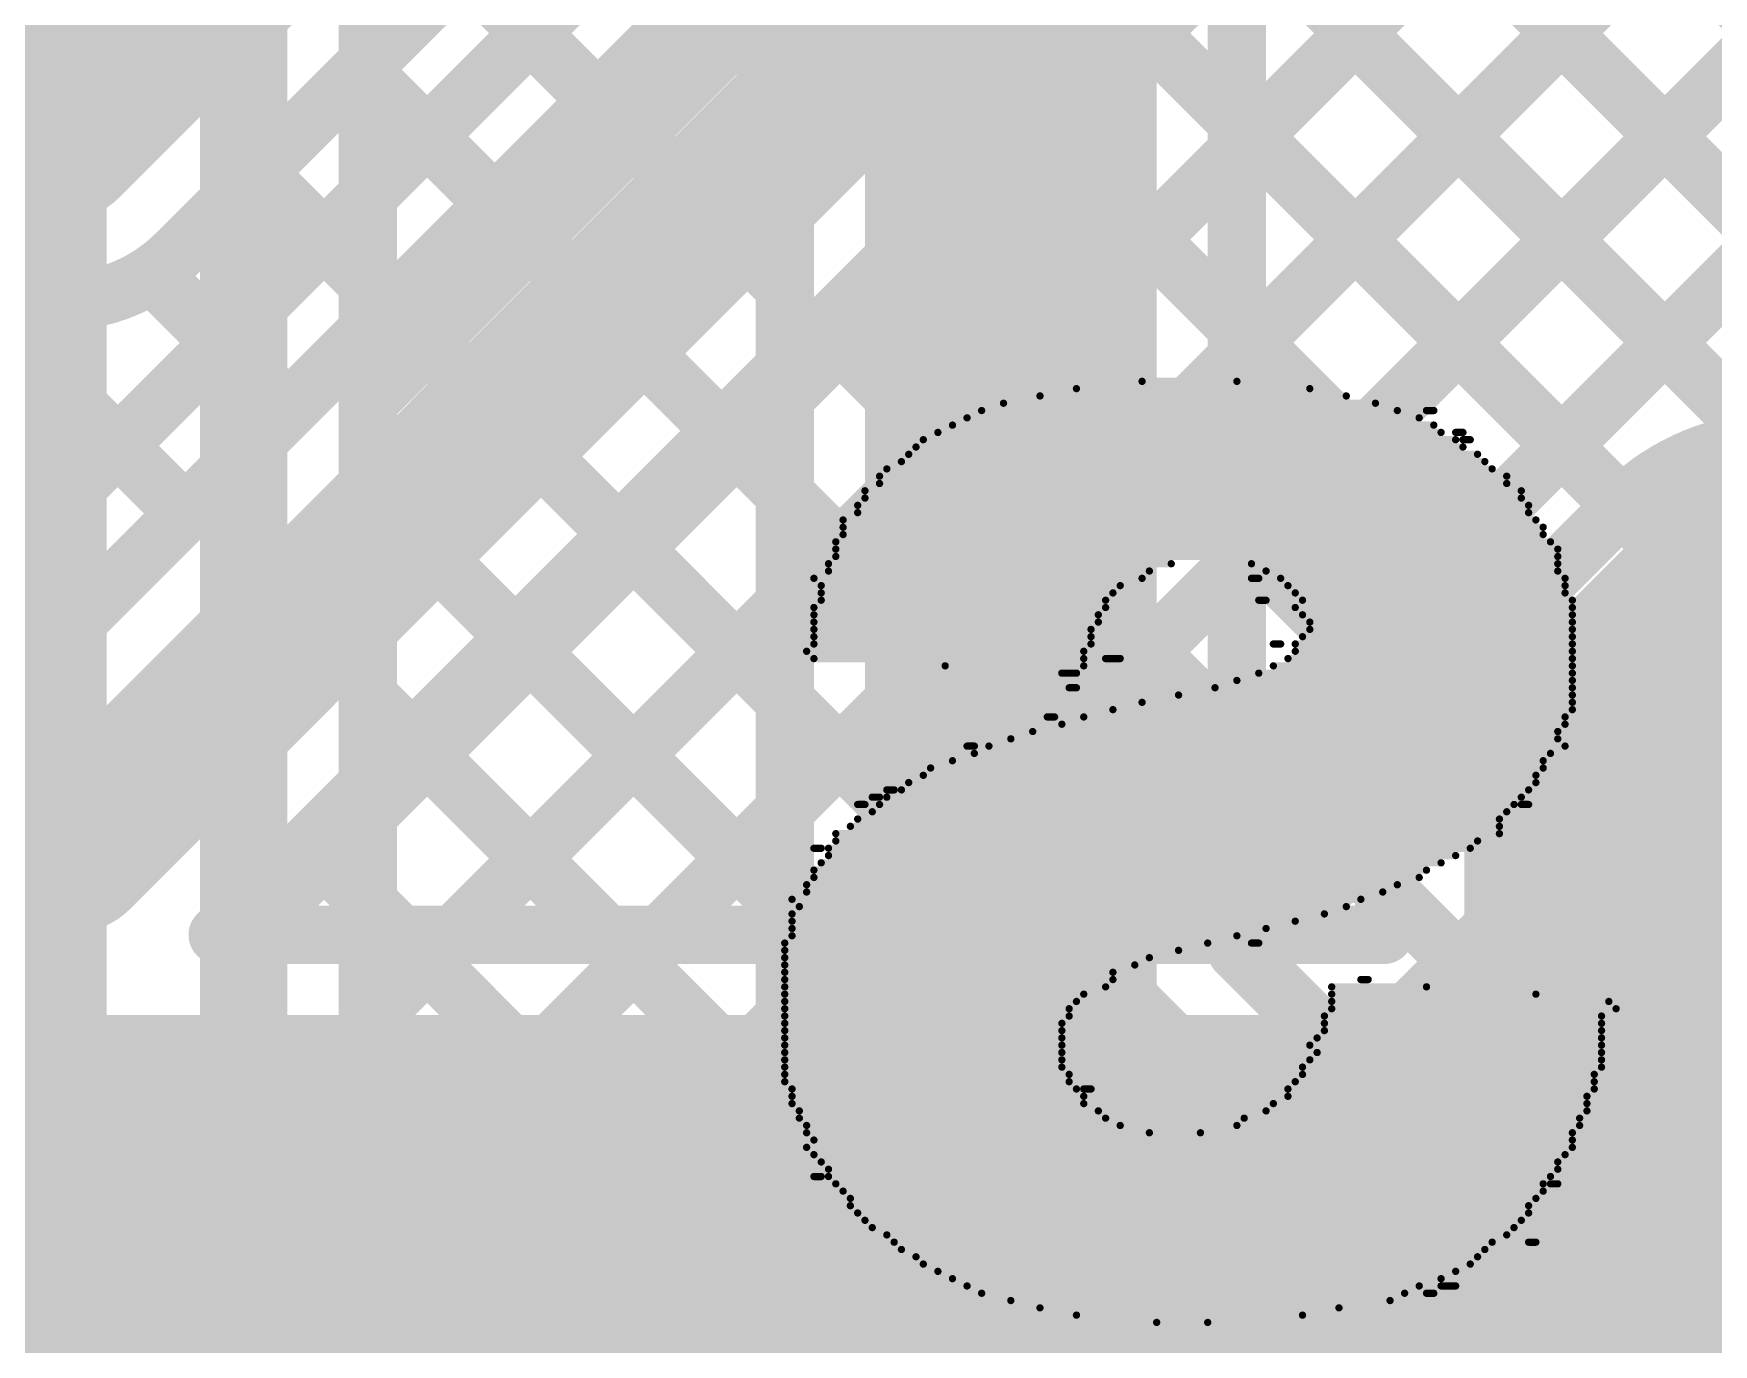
# Model space of a CAD drawing. Header units: millimetres. Extents: x 0 to 214, y 0 to 214.
# Drawn here: x 2.949 to 3.1793, y 2 to 2.1797 of the extents above; entities that cross this region are included whole.
import ezdxf

# ---------------------------------------------------------------- set-up
doc = ezdxf.new("R2010")
doc.units = ezdxf.units.MM
doc.header["$MEASUREMENT"] = 0
for name, color, linetype in [('BottomLayer', 5, 'Continuous'), ('BottomOverlay', 54, 'Continuous'), ('TopLayer', 1, 'Continuous'), ('TopOverlay', 2, 'Continuous'), ('TopPaste', 8, 'Continuous'), ('TopSolder', 216, 'Continuous')]:
    doc.layers.add(name, color=color, linetype=linetype)

# ---------------------------------------------------------------- blocks, each defined once
blk = doc.blocks.new('SOIC_8_181')
at = {"layer": 'TopLayer'}
blk.add_hatch(color=1, dxfattribs=at).paths.add_polyline_path([(0.13909, -0.0878), (0.0761, -0.0878), (0.0761, -0.0622), (0.13909, -0.0622)])
at = {"layer": 'TopPaste'}
blk.add_hatch(color=8, dxfattribs=at).paths.add_polyline_path([(0.13909, -0.0878), (0.0761, -0.0878), (0.0761, -0.0622), (0.13909, -0.0622)])
at = {"layer": 'TopSolder'}
blk.add_hatch(color=216, dxfattribs=at).paths.add_polyline_path([(0.14309, -0.0918), (0.0721, -0.0918), (0.0721, -0.0582), (0.14309, -0.0582)])
at = {"layer": 'TopOverlay', "const_width": 0.007}
blk.add_lwpolyline([(0.0785, -0.1), (-0.0785, -0.1)], dxfattribs=at)
at = {"layer": 'TopOverlay', "const_width": 0.0035}
blk.add_lwpolyline([(0.07675, -0.1, 1), (0.08025, -0.1, 1)], format="xyb", close=True, dxfattribs=at)

msp = doc.modelspace()

# ---------------------------------------------------------------- hatches: boundary and pattern name
at = {"layer": 'TopLayer'}
for points in [[(2.45389, 1.94288), (2.98272, 1.94288), (2.98272, 2.04513), (2.45389, 2.04513)], [(2.96668, 1.94288), (3.18519, 1.94288), (3.18519, 2.04513), (2.96668, 2.04513)]]:
    msp.add_hatch(color=1, dxfattribs=at).paths.add_polyline_path(points)

# ---------------------------------------------------------------- linework, layer by layer
at = {"layer": 'BottomLayer'}
for points, const_width in [([(3.114, 2.16348), (3.44958, 2.49906)], 0.008), ([(3.114, 2.07862), (3.48108, 2.4457)], 0.008), ([(2.953, 0.267), (2.953, 2.432)], 0.012), ([(3.11575, 2.05209), (3.487, 2.42334)], 0.008), ([(3.12989, 2.03795), (3.48046, 2.38851)], 0.008), ([(3.114, 2.13519), (3.36476, 2.38595)], 0.008), ([(3.14404, 2.02381), (3.49216, 2.37193)], 0.008), ([(3.114, 2.10691), (3.3774, 2.37031)], 0.008), ([(3.083, 2.041), (3.083, 2.334)], 0.04), ([(2.97781, 1.91081), (2.97781, 2.339)], 0.012), ([(3.052, 2.041), (3.052, 2.334)], 0.008), ([(2.99481, 1.92602), (2.99481, 2.32379)], 0.008), ([(3.114, 2.05384), (3.114, 2.32116)], 0.008), ([(3.15818, 2.00966), (3.44935, 2.30084)], 0.008), ([(3.17232, 1.99552), (3.45832, 2.28152)], 0.008), ([(3.114, 2.25254), (3.45854, 1.908)], 0.008), ([(2.99481, 2.23031), (3.052, 2.17312)], 0.008), ([(3.114, 2.22426), (3.43026, 1.908)], 0.008), ([(2.99481, 2.15742), (3.052, 2.21461)], 0.008), ([(2.99481, 2.20202), (3.052, 2.14484)], 0.008), ([(3.114, 2.19597), (3.40197, 1.908)], 0.008), ([(2.99481, 2.12914), (3.052, 2.18633)], 0.008), ([(2.99481, 2.17374), (3.052, 2.11655)], 0.008), ([(3.114, 2.16769), (3.37369, 1.908)], 0.008), ([(2.99481, 2.10086), (3.052, 2.15804)], 0.008), ([(2.99481, 2.14546), (3.052, 2.08827)], 0.008), ([(3.114, 2.1394), (3.3454, 1.908)], 0.008), ([(2.99481, 2.07257), (3.052, 2.12976)], 0.008), ([(2.99481, 2.11717), (3.052, 2.05998)], 0.008), ([(3.114, 2.11112), (3.31712, 1.908)], 0.008), ([(2.99481, 2.04429), (3.052, 2.10148)], 0.008), ([(2.99481, 2.08889), (3.05422, 2.02948)], 0.008), ([(3.114, 2.08284), (3.28884, 1.908)], 0.008), ([(2.99481, 2.016), (3.052, 2.07319)], 0.008), ([(2.99481, 2.0606), (3.21631, 1.8391)], 0.008), ([(3.083, 2.041), (3.247, 1.877)], 0.04), ([(3.114, 2.05455), (3.26055, 1.908)], 0.008), ([(3.114, 2.05384), (3.25984, 1.908)], 0.008), ([(2.99481, 1.98772), (3.052, 2.04491)], 0.008), ([(2.99481, 2.03232), (3.18802, 1.8391)], 0.008), ([(2.99481, 1.95943), (3.05802, 2.02264)], 0.008), ([(3.0611, 2.01906), (3.22506, 1.8551)], 0.008), ([(2.99481, 1.93115), (3.07191, 2.00825)], 0.008), ([(2.99481, 2.00403), (3.15974, 1.8391)], 0.008)]:
    msp.add_lwpolyline(points, dxfattribs=dict(at, const_width=const_width))
for points, const_width in [([(2.99281, 2.17374, 1), (2.99681, 2.17374, 1)], 0.004), ([(3.05, 2.17312, 1), (3.054, 2.17312, 1)], 0.004), ([(3.112, 2.16769, 1), (3.116, 2.16769, 1)], 0.004), ([(3.112, 2.16348, 1), (3.116, 2.16348, 1)], 0.004), ([(2.99281, 2.15742, 1), (2.99681, 2.15742, 1)], 0.004), ([(3.05, 2.15804, 1), (3.054, 2.15804, 1)], 0.004), ([(2.99281, 2.14546, 1), (2.99681, 2.14546, 1)], 0.004), ([(3.05, 2.14484, 1), (3.054, 2.14484, 1)], 0.004), ([(3.112, 2.1394, 1), (3.116, 2.1394, 1)], 0.004), ([(3.112, 2.13519, 1), (3.116, 2.13519, 1)], 0.004), ([(2.99281, 2.12914, 1), (2.99681, 2.12914, 1)], 0.004), ([(3.05, 2.12976, 1), (3.054, 2.12976, 1)], 0.004), ([(2.99281, 2.11717, 1), (2.99681, 2.11717, 1)], 0.004), ([(3.05, 2.11655, 1), (3.054, 2.11655, 1)], 0.004), ([(3.112, 2.11112, 1), (3.116, 2.11112, 1)], 0.004), ([(3.112, 2.10691, 1), (3.116, 2.10691, 1)], 0.004), ([(3.05, 2.10148, 1), (3.054, 2.10148, 1)], 0.004), ([(2.99281, 2.10086, 1), (2.99681, 2.10086, 1)], 0.004), ([(2.99281, 2.08889, 1), (2.99681, 2.08889, 1)], 0.004), ([(3.05, 2.08827, 1), (3.054, 2.08827, 1)], 0.004), ([(3.112, 2.08284, 1), (3.116, 2.08284, 1)], 0.004), ([(3.112, 2.07862, 1), (3.116, 2.07862, 1)], 0.004), ([(2.99281, 2.07257, 1), (2.99681, 2.07257, 1)], 0.004), ([(3.05, 2.07319, 1), (3.054, 2.07319, 1)], 0.004), ([(2.99281, 2.0606, 1), (2.99681, 2.0606, 1)], 0.004), ([(3.05, 2.05998, 1), (3.054, 2.05998, 1)], 0.004), ([(3.073, 2.041, 1), (3.093, 2.041, 1)], 0.02), ([(3.073, 2.041, 1), (3.093, 2.041, 1)], 0.02), ([(3.112, 2.05455, 1), (3.116, 2.05455, 1)], 0.004), ([(3.112, 2.05384, 1), (3.116, 2.05384, 1)], 0.004), ([(3.112, 2.05384, 1), (3.116, 2.05384, 1)], 0.004), ([(3.11375, 2.05209, 1), (3.11775, 2.05209, 1)], 0.004), ([(2.99281, 2.04429, 1), (2.99681, 2.04429, 1)], 0.004), ([(3.05, 2.04491, 1), (3.054, 2.04491, 1)], 0.004), ([(3.05, 2.041, 1), (3.054, 2.041, 1)], 0.004), ([(3.05, 2.041, 1), (3.054, 2.041, 1)], 0.004), ([(3.05, 2.041, 1), (3.054, 2.041, 1)], 0.004), ([(3.12789, 2.03795, 1), (3.13189, 2.03795, 1)], 0.004), ([(2.99281, 2.03232, 1), (2.99681, 2.03232, 1)], 0.004), ([(3.05222, 2.02948, 1), (3.05622, 2.02948, 1)], 0.004), ([(3.14203, 2.02381, 1), (3.14603, 2.02381, 1)], 0.004), ([(3.05602, 2.02264, 1), (3.06002, 2.02264, 1)], 0.004), ([(3.05908, 2.01908, 1), (3.06308, 2.01908, 1)], 0.004), ([(3.0591, 2.01906, 1), (3.0631, 2.01906, 1)], 0.004), ([(3.0591, 2.01906, 1), (3.0631, 2.01906, 1)], 0.004), ([(2.99281, 2.016, 1), (2.99681, 2.016, 1)], 0.004), ([(3.15618, 2.00966, 1), (3.16018, 2.00966, 1)], 0.004), ([(3.06991, 2.00825, 1), (3.07391, 2.00825, 1)], 0.004), ([(2.99281, 2.00403, 1), (2.99681, 2.00403, 1)], 0.004)]:
    msp.add_lwpolyline(points, format="xyb", close=True, dxfattribs=dict(at, const_width=const_width))
at = {"layer": 'BottomLayer', "const_width": 0.008}
for points in [[(3.06108, 2.01908, -0.198912), (3.052, 2.041)], [(3.0611, 2.01906, -0.199163), (3.052, 2.041)]]:
    msp.add_lwpolyline(points, format="xyb", dxfattribs=at)
at = {"layer": 'BottomOverlay', "const_width": 0.001}
for points in [[(3.092, 2.131), (3.124, 2.131)], [(3.101, 2.132), (3.114, 2.132)], [(3.079, 2.128), (3.136, 2.128)], [(3.082, 2.129), (3.133, 2.129)], [(3.087, 2.13), (3.129, 2.13)], [(3.14, 2.128), (3.141, 2.128)], [(3.075, 2.126), (3.141, 2.126)], [(3.077, 2.127), (3.139, 2.127)], [(3.071, 2.124), (3.144, 2.124)], [(3.073, 2.125), (3.142, 2.125)], [(3.144, 2.125), (3.145, 2.125)], [(3.145, 2.124), (3.146, 2.124)], [(3.068, 2.121), (3.148, 2.121)], [(3.069, 2.122), (3.147, 2.122)], [(3.07, 2.123), (3.145, 2.123)], [(3.065, 2.119), (3.151, 2.119)], [(3.066, 2.12), (3.149, 2.12)], [(3.063, 2.117), (3.153, 2.117)], [(3.065, 2.118), (3.151, 2.118)], [(3.062, 2.115), (3.154, 2.115)], [(3.063, 2.116), (3.153, 2.116)], [(3.06, 2.113), (3.155, 2.113)], [(3.06, 2.112), (3.156, 2.112)], [(3.062, 2.114), (3.154, 2.114)], [(3.059, 2.11), (3.157, 2.11)], [(3.06, 2.111), (3.156, 2.111)], [(3.059, 2.109), (3.158, 2.109)], [(3.059, 2.108), (3.158, 2.108)], [(3.056, 2.105), (3.101, 2.105)], [(3.058, 2.107), (3.105, 2.107)], [(3.058, 2.106), (3.102, 2.106)], [(3.116, 2.107), (3.158, 2.107)], [(3.116, 2.105), (3.117, 2.105)], [(3.118, 2.106), (3.158, 2.106)], [(3.12, 2.105), (3.159, 2.105)], [(3.057, 2.104), (3.098, 2.104)], [(3.057, 2.103), (3.097, 2.103)], [(3.121, 2.104), (3.159, 2.104)], [(3.122, 2.103), (3.159, 2.103)], [(3.056, 2.101), (3.096, 2.101)], [(3.057, 2.102), (3.096, 2.102)], [(3.117, 2.102), (3.118, 2.102)], [(3.122, 2.101), (3.16, 2.101)], [(3.123, 2.102), (3.16, 2.102)], [(3.056, 2.1), (3.095, 2.1)], [(3.056, 2.099), (3.095, 2.099)], [(3.056, 2.098), (3.094, 2.098)], [(3.123, 2.1), (3.16, 2.1)], [(3.124, 2.099), (3.16, 2.099)], [(3.124, 2.098), (3.16, 2.098)], [(3.056, 2.097), (3.094, 2.097)], [(3.056, 2.096), (3.094, 2.096)], [(3.119, 2.096), (3.12, 2.096)], [(3.122, 2.096), (3.16, 2.096)], [(3.123, 2.097), (3.16, 2.097)], [(3.055, 2.095), (3.093, 2.095)], [(3.056, 2.094), (3.093, 2.094)], [(3.096, 2.094), (3.098, 2.094)], [(3.121, 2.094), (3.16, 2.094)], [(3.122, 2.095), (3.16, 2.095)], [(3.074, 2.093), (3.093, 2.093)], [(3.09, 2.092), (3.092, 2.092)], [(3.114, 2.091), (3.16, 2.091)], [(3.117, 2.092), (3.16, 2.092)], [(3.119, 2.093), (3.16, 2.093)], [(3.091, 2.09), (3.092, 2.09)], [(3.106, 2.089), (3.16, 2.089)], [(3.111, 2.09), (3.16, 2.09)], [(3.097, 2.087), (3.16, 2.087)], [(3.101, 2.088), (3.16, 2.088)], [(3.088, 2.086), (3.089, 2.086)], [(3.09, 2.085), (3.159, 2.085)], [(3.093, 2.086), (3.159, 2.086)], [(3.077, 2.082), (3.078, 2.082)], [(3.08, 2.082), (3.159, 2.082)], [(3.083, 2.083), (3.158, 2.083)], [(3.086, 2.084), (3.158, 2.084)], [(3.075, 2.08), (3.156, 2.08)], [(3.078, 2.081), (3.157, 2.081)], [(3.071, 2.078), (3.155, 2.078)], [(3.072, 2.079), (3.156, 2.079)], [(3.064, 2.075), (3.065, 2.075)], [(3.066, 2.076), (3.067, 2.076)], [(3.066, 2.075), (3.153, 2.075)], [(3.068, 2.076), (3.154, 2.076)], [(3.069, 2.077), (3.155, 2.077)], [(3.062, 2.074), (3.063, 2.074)], [(3.064, 2.073), (3.151, 2.073)], [(3.065, 2.074), (3.152, 2.074)], [(3.153, 2.074), (3.154, 2.074)], [(3.061, 2.071), (3.15, 2.071)], [(3.062, 2.072), (3.15, 2.072)], [(3.056, 2.068), (3.057, 2.068)], [(3.058, 2.068), (3.146, 2.068)], [(3.059, 2.07), (3.15, 2.07)], [(3.059, 2.069), (3.147, 2.069)], [(3.057, 2.066), (3.142, 2.066)], [(3.058, 2.067), (3.144, 2.067)], [(3.056, 2.065), (3.14, 2.065)], [(3.056, 2.064), (3.139, 2.064)], [(3.055, 2.063), (3.136, 2.063)], [(3.055, 2.062), (3.134, 2.062)], [(3.053, 2.061), (3.131, 2.061)], [(3.053, 2.059), (3.126, 2.059)], [(3.054, 2.06), (3.129, 2.06)], [(3.053, 2.058), (3.122, 2.058)], [(3.053, 2.057), (3.118, 2.057)], [(3.052, 2.055), (3.11, 2.055)], [(3.053, 2.056), (3.114, 2.056)], [(3.116, 2.055), (3.117, 2.055)], [(3.052, 2.054), (3.106, 2.054)], [(3.052, 2.053), (3.102, 2.053)], [(3.052, 2.052), (3.1, 2.052)], [(3.052, 2.051), (3.097, 2.051)], [(3.052, 2.05), (3.097, 2.05)], [(3.131, 2.05), (3.132, 2.05)], [(3.052, 2.049), (3.096, 2.049)], [(3.052, 2.048), (3.093, 2.048)], [(3.127, 2.049), (3.14, 2.049)], [(3.127, 2.048), (3.155, 2.048)], [(3.052, 2.047), (3.092, 2.047)], [(3.052, 2.046), (3.091, 2.046)], [(3.052, 2.045), (3.091, 2.045)], [(3.126, 2.045), (3.164, 2.045)], [(3.127, 2.047), (3.165, 2.047)], [(3.127, 2.046), (3.166, 2.046)], [(3.052, 2.044), (3.09, 2.044)], [(3.052, 2.043), (3.09, 2.043)], [(3.126, 2.044), (3.164, 2.044)], [(3.126, 2.043), (3.164, 2.043)], [(3.052, 2.042), (3.09, 2.042)], [(3.052, 2.041), (3.09, 2.041)], [(3.124, 2.041), (3.164, 2.041)], [(3.125, 2.042), (3.164, 2.042)], [(3.052, 2.04), (3.09, 2.04)], [(3.052, 2.039), (3.09, 2.039)], [(3.124, 2.039), (3.164, 2.039)], [(3.125, 2.04), (3.164, 2.04)], [(3.052, 2.038), (3.09, 2.038)], [(3.052, 2.037), (3.091, 2.037)], [(3.052, 2.036), (3.091, 2.036)], [(3.122, 2.036), (3.163, 2.036)], [(3.123, 2.038), (3.164, 2.038)], [(3.123, 2.037), (3.163, 2.037)], [(3.053, 2.035), (3.092, 2.035)], [(3.053, 2.034), (3.093, 2.034)], [(3.093, 2.035), (3.094, 2.035)], [(3.121, 2.035), (3.163, 2.035)], [(3.121, 2.034), (3.162, 2.034)], [(3.053, 2.033), (3.093, 2.033)], [(3.054, 2.032), (3.095, 2.032)], [(3.118, 2.032), (3.162, 2.032)], [(3.119, 2.033), (3.162, 2.033)], [(3.054, 2.031), (3.096, 2.031)], [(3.055, 2.03), (3.098, 2.03)], [(3.055, 2.029), (3.102, 2.029)], [(3.109, 2.029), (3.16, 2.029)], [(3.114, 2.03), (3.161, 2.03)], [(3.115, 2.031), (3.161, 2.031)], [(3.055, 2.027), (3.16, 2.027)], [(3.056, 2.028), (3.16, 2.028)], [(3.056, 2.026), (3.159, 2.026)], [(3.057, 2.025), (3.158, 2.025)], [(3.056, 2.023), (3.057, 2.023)], [(3.058, 2.024), (3.158, 2.024)], [(3.058, 2.023), (3.157, 2.023)], [(3.059, 2.022), (3.156, 2.022)], [(3.157, 2.022), (3.158, 2.022)], [(3.06, 2.021), (3.156, 2.021)], [(3.061, 2.02), (3.155, 2.02)], [(3.061, 2.019), (3.154, 2.019)], [(3.062, 2.018), (3.154, 2.018)], [(3.063, 2.017), (3.153, 2.017)], [(3.064, 2.016), (3.152, 2.016)], [(3.066, 2.015), (3.151, 2.015)], [(3.067, 2.014), (3.149, 2.014)], [(3.068, 2.013), (3.148, 2.013)], [(3.154, 2.014), (3.155, 2.014)], [(3.07, 2.012), (3.147, 2.012)], [(3.071, 2.011), (3.146, 2.011)], [(3.073, 2.01), (3.144, 2.01)], [(3.075, 2.009), (3.142, 2.009)], [(3.077, 2.008), (3.139, 2.008)], [(3.079, 2.007), (3.137, 2.007)], [(3.083, 2.006), (3.135, 2.006)], [(3.14, 2.007), (3.141, 2.007)], [(3.142, 2.008), (3.144, 2.008)], [(3.087, 2.005), (3.128, 2.005)], [(3.092, 2.004), (3.123, 2.004)], [(3.103, 2.003), (3.11, 2.003)]]:
    msp.add_lwpolyline(points, dxfattribs=at)
at = {"layer": 'BottomOverlay', "const_width": 0.0005}
for points in [[(3.09175, 2.131, 1), (3.09225, 2.131, 1)], [(3.10075, 2.132, 1), (3.10125, 2.132, 1)], [(3.11375, 2.132, 1), (3.11425, 2.132, 1)], [(3.12375, 2.131, 1), (3.12425, 2.131, 1)], [(3.07875, 2.128, 1), (3.07925, 2.128, 1)], [(3.08175, 2.129, 1), (3.08225, 2.129, 1)], [(3.08675, 2.13, 1), (3.08725, 2.13, 1)], [(3.12875, 2.13, 1), (3.12925, 2.13, 1)], [(3.13275, 2.129, 1), (3.13325, 2.129, 1)], [(3.13575, 2.128, 1), (3.13625, 2.128, 1)], [(3.13975, 2.128, 1), (3.14025, 2.128, 1)], [(3.14075, 2.128, 1), (3.14125, 2.128, 1)], [(3.07475, 2.126, 1), (3.07525, 2.126, 1)], [(3.07675, 2.127, 1), (3.07725, 2.127, 1)], [(3.13875, 2.127, 1), (3.13925, 2.127, 1)], [(3.14075, 2.126, 1), (3.14125, 2.126, 1)], [(3.07075, 2.124, 1), (3.07125, 2.124, 1)], [(3.07275, 2.125, 1), (3.07325, 2.125, 1)], [(3.14175, 2.125, 1), (3.14225, 2.125, 1)], [(3.14375, 2.125, 1), (3.14425, 2.125, 1)], [(3.14375, 2.124, 1), (3.14425, 2.124, 1)], [(3.14475, 2.125, 1), (3.14525, 2.125, 1)], [(3.14475, 2.124, 1), (3.14525, 2.124, 1)], [(3.14575, 2.124, 1), (3.14625, 2.124, 1)], [(3.06775, 2.121, 1), (3.06825, 2.121, 1)], [(3.06875, 2.122, 1), (3.06925, 2.122, 1)], [(3.06975, 2.123, 1), (3.07025, 2.123, 1)], [(3.14475, 2.123, 1), (3.14525, 2.123, 1)], [(3.14675, 2.122, 1), (3.14725, 2.122, 1)], [(3.14775, 2.121, 1), (3.14825, 2.121, 1)], [(3.06475, 2.119, 1), (3.06525, 2.119, 1)], [(3.06575, 2.12, 1), (3.06625, 2.12, 1)], [(3.14875, 2.12, 1), (3.14925, 2.12, 1)], [(3.15075, 2.119, 1), (3.15125, 2.119, 1)], [(3.06275, 2.117, 1), (3.06325, 2.117, 1)], [(3.06475, 2.118, 1), (3.06525, 2.118, 1)], [(3.15075, 2.118, 1), (3.15125, 2.118, 1)], [(3.15275, 2.117, 1), (3.15325, 2.117, 1)], [(3.06175, 2.115, 1), (3.06225, 2.115, 1)], [(3.06275, 2.116, 1), (3.06325, 2.116, 1)], [(3.15275, 2.116, 1), (3.15325, 2.116, 1)], [(3.15375, 2.115, 1), (3.15425, 2.115, 1)], [(3.05975, 2.113, 1), (3.06025, 2.113, 1)], [(3.05975, 2.112, 1), (3.06025, 2.112, 1)], [(3.06175, 2.114, 1), (3.06225, 2.114, 1)], [(3.15375, 2.114, 1), (3.15425, 2.114, 1)], [(3.15475, 2.113, 1), (3.15525, 2.113, 1)], [(3.15575, 2.112, 1), (3.15625, 2.112, 1)], [(3.05875, 2.11, 1), (3.05925, 2.11, 1)], [(3.05975, 2.111, 1), (3.06025, 2.111, 1)], [(3.15575, 2.111, 1), (3.15625, 2.111, 1)], [(3.15675, 2.11, 1), (3.15725, 2.11, 1)], [(3.05875, 2.109, 1), (3.05925, 2.109, 1)], [(3.05875, 2.108, 1), (3.05925, 2.108, 1)], [(3.15775, 2.109, 1), (3.15825, 2.109, 1)], [(3.15775, 2.108, 1), (3.15825, 2.108, 1)], [(3.05575, 2.105, 1), (3.05625, 2.105, 1)], [(3.05775, 2.107, 1), (3.05825, 2.107, 1)], [(3.05775, 2.106, 1), (3.05825, 2.106, 1)], [(3.10075, 2.105, 1), (3.10125, 2.105, 1)], [(3.10175, 2.106, 1), (3.10225, 2.106, 1)], [(3.10475, 2.107, 1), (3.10525, 2.107, 1)], [(3.11575, 2.107, 1), (3.11625, 2.107, 1)], [(3.11575, 2.105, 1), (3.11625, 2.105, 1)], [(3.11675, 2.105, 1), (3.11725, 2.105, 1)], [(3.11775, 2.106, 1), (3.11825, 2.106, 1)], [(3.11975, 2.105, 1), (3.12025, 2.105, 1)], [(3.15775, 2.107, 1), (3.15825, 2.107, 1)], [(3.15775, 2.106, 1), (3.15825, 2.106, 1)], [(3.15875, 2.105, 1), (3.15925, 2.105, 1)], [(3.05675, 2.104, 1), (3.05725, 2.104, 1)], [(3.05675, 2.103, 1), (3.05725, 2.103, 1)], [(3.09675, 2.103, 1), (3.09725, 2.103, 1)], [(3.09775, 2.104, 1), (3.09825, 2.104, 1)], [(3.12075, 2.104, 1), (3.12125, 2.104, 1)], [(3.12175, 2.103, 1), (3.12225, 2.103, 1)], [(3.15875, 2.104, 1), (3.15925, 2.104, 1)], [(3.15875, 2.103, 1), (3.15925, 2.103, 1)], [(3.05575, 2.101, 1), (3.05625, 2.101, 1)], [(3.05675, 2.102, 1), (3.05725, 2.102, 1)], [(3.09575, 2.102, 1), (3.09625, 2.102, 1)], [(3.09575, 2.101, 1), (3.09625, 2.101, 1)], [(3.11675, 2.102, 1), (3.11725, 2.102, 1)], [(3.11775, 2.102, 1), (3.11825, 2.102, 1)], [(3.12175, 2.101, 1), (3.12225, 2.101, 1)], [(3.12275, 2.102, 1), (3.12325, 2.102, 1)], [(3.15975, 2.102, 1), (3.16025, 2.102, 1)], [(3.15975, 2.101, 1), (3.16025, 2.101, 1)], [(3.05575, 2.1, 1), (3.05625, 2.1, 1)], [(3.05575, 2.099, 1), (3.05625, 2.099, 1)], [(3.05575, 2.098, 1), (3.05625, 2.098, 1)], [(3.09375, 2.098, 1), (3.09425, 2.098, 1)], [(3.09475, 2.1, 1), (3.09525, 2.1, 1)], [(3.09475, 2.099, 1), (3.09525, 2.099, 1)], [(3.12275, 2.1, 1), (3.12325, 2.1, 1)], [(3.12375, 2.099, 1), (3.12425, 2.099, 1)], [(3.12375, 2.098, 1), (3.12425, 2.098, 1)], [(3.15975, 2.1, 1), (3.16025, 2.1, 1)], [(3.15975, 2.099, 1), (3.16025, 2.099, 1)], [(3.15975, 2.098, 1), (3.16025, 2.098, 1)], [(3.05575, 2.097, 1), (3.05625, 2.097, 1)], [(3.05575, 2.096, 1), (3.05625, 2.096, 1)], [(3.09375, 2.097, 1), (3.09425, 2.097, 1)], [(3.09375, 2.096, 1), (3.09425, 2.096, 1)], [(3.11875, 2.096, 1), (3.11925, 2.096, 1)], [(3.11975, 2.096, 1), (3.12025, 2.096, 1)], [(3.12175, 2.096, 1), (3.12225, 2.096, 1)], [(3.12275, 2.097, 1), (3.12325, 2.097, 1)], [(3.15975, 2.097, 1), (3.16025, 2.097, 1)], [(3.15975, 2.096, 1), (3.16025, 2.096, 1)], [(3.05475, 2.095, 1), (3.05525, 2.095, 1)], [(3.05575, 2.094, 1), (3.05625, 2.094, 1)], [(3.09275, 2.095, 1), (3.09325, 2.095, 1)], [(3.09275, 2.094, 1), (3.09325, 2.094, 1)], [(3.09575, 2.094, 1), (3.09625, 2.094, 1)], [(3.09775, 2.094, 1), (3.09825, 2.094, 1)], [(3.12075, 2.094, 1), (3.12125, 2.094, 1)], [(3.12175, 2.095, 1), (3.12225, 2.095, 1)], [(3.15975, 2.095, 1), (3.16025, 2.095, 1)], [(3.15975, 2.094, 1), (3.16025, 2.094, 1)], [(3.07375, 2.093, 1), (3.07425, 2.093, 1)], [(3.08975, 2.092, 1), (3.09025, 2.092, 1)], [(3.09175, 2.092, 1), (3.09225, 2.092, 1)], [(3.09275, 2.093, 1), (3.09325, 2.093, 1)], [(3.11375, 2.091, 1), (3.11425, 2.091, 1)], [(3.11675, 2.092, 1), (3.11725, 2.092, 1)], [(3.11875, 2.093, 1), (3.11925, 2.093, 1)], [(3.15975, 2.093, 1), (3.16025, 2.093, 1)], [(3.15975, 2.092, 1), (3.16025, 2.092, 1)], [(3.15975, 2.091, 1), (3.16025, 2.091, 1)], [(3.09075, 2.09, 1), (3.09125, 2.09, 1)], [(3.09175, 2.09, 1), (3.09225, 2.09, 1)], [(3.10575, 2.089, 1), (3.10625, 2.089, 1)], [(3.11075, 2.09, 1), (3.11125, 2.09, 1)], [(3.15975, 2.09, 1), (3.16025, 2.09, 1)], [(3.15975, 2.089, 1), (3.16025, 2.089, 1)], [(3.09675, 2.087, 1), (3.09725, 2.087, 1)], [(3.10075, 2.088, 1), (3.10125, 2.088, 1)], [(3.15975, 2.088, 1), (3.16025, 2.088, 1)], [(3.15975, 2.087, 1), (3.16025, 2.087, 1)], [(3.08775, 2.086, 1), (3.08825, 2.086, 1)], [(3.08875, 2.086, 1), (3.08925, 2.086, 1)], [(3.08975, 2.085, 1), (3.09025, 2.085, 1)], [(3.09275, 2.086, 1), (3.09325, 2.086, 1)], [(3.15875, 2.086, 1), (3.15925, 2.086, 1)], [(3.15875, 2.085, 1), (3.15925, 2.085, 1)], [(3.07675, 2.082, 1), (3.07725, 2.082, 1)], [(3.07775, 2.082, 1), (3.07825, 2.082, 1)], [(3.07975, 2.082, 1), (3.08025, 2.082, 1)], [(3.08275, 2.083, 1), (3.08325, 2.083, 1)], [(3.08575, 2.084, 1), (3.08625, 2.084, 1)], [(3.15775, 2.084, 1), (3.15825, 2.084, 1)], [(3.15775, 2.083, 1), (3.15825, 2.083, 1)], [(3.15875, 2.082, 1), (3.15925, 2.082, 1)], [(3.07475, 2.08, 1), (3.07525, 2.08, 1)], [(3.07775, 2.081, 1), (3.07825, 2.081, 1)], [(3.15575, 2.08, 1), (3.15625, 2.08, 1)], [(3.15675, 2.081, 1), (3.15725, 2.081, 1)], [(3.07075, 2.078, 1), (3.07125, 2.078, 1)], [(3.07175, 2.079, 1), (3.07225, 2.079, 1)], [(3.15475, 2.078, 1), (3.15525, 2.078, 1)], [(3.15575, 2.079, 1), (3.15625, 2.079, 1)], [(3.06375, 2.075, 1), (3.06425, 2.075, 1)], [(3.06475, 2.075, 1), (3.06525, 2.075, 1)], [(3.06575, 2.076, 1), (3.06625, 2.076, 1)], [(3.06575, 2.075, 1), (3.06625, 2.075, 1)], [(3.06675, 2.076, 1), (3.06725, 2.076, 1)], [(3.06775, 2.076, 1), (3.06825, 2.076, 1)], [(3.06875, 2.077, 1), (3.06925, 2.077, 1)], [(3.15275, 2.075, 1), (3.15325, 2.075, 1)], [(3.15375, 2.076, 1), (3.15425, 2.076, 1)], [(3.15475, 2.077, 1), (3.15525, 2.077, 1)], [(3.06175, 2.074, 1), (3.06225, 2.074, 1)], [(3.06275, 2.074, 1), (3.06325, 2.074, 1)], [(3.06375, 2.073, 1), (3.06425, 2.073, 1)], [(3.06475, 2.074, 1), (3.06525, 2.074, 1)], [(3.15075, 2.073, 1), (3.15125, 2.073, 1)], [(3.15175, 2.074, 1), (3.15225, 2.074, 1)], [(3.15275, 2.074, 1), (3.15325, 2.074, 1)], [(3.15375, 2.074, 1), (3.15425, 2.074, 1)], [(3.06075, 2.071, 1), (3.06125, 2.071, 1)], [(3.06175, 2.072, 1), (3.06225, 2.072, 1)], [(3.14975, 2.072, 1), (3.15025, 2.072, 1)], [(3.14975, 2.071, 1), (3.15025, 2.071, 1)], [(3.05575, 2.068, 1), (3.05625, 2.068, 1)], [(3.05675, 2.068, 1), (3.05725, 2.068, 1)], [(3.05775, 2.068, 1), (3.05825, 2.068, 1)], [(3.05875, 2.07, 1), (3.05925, 2.07, 1)], [(3.05875, 2.069, 1), (3.05925, 2.069, 1)], [(3.14575, 2.068, 1), (3.14625, 2.068, 1)], [(3.14675, 2.069, 1), (3.14725, 2.069, 1)], [(3.14975, 2.07, 1), (3.15025, 2.07, 1)], [(3.05675, 2.066, 1), (3.05725, 2.066, 1)], [(3.05775, 2.067, 1), (3.05825, 2.067, 1)], [(3.14175, 2.066, 1), (3.14225, 2.066, 1)], [(3.14375, 2.067, 1), (3.14425, 2.067, 1)], [(3.05575, 2.065, 1), (3.05625, 2.065, 1)], [(3.05575, 2.064, 1), (3.05625, 2.064, 1)], [(3.13875, 2.064, 1), (3.13925, 2.064, 1)], [(3.13975, 2.065, 1), (3.14025, 2.065, 1)], [(3.05475, 2.063, 1), (3.05525, 2.063, 1)], [(3.05475, 2.062, 1), (3.05525, 2.062, 1)], [(3.13375, 2.062, 1), (3.13425, 2.062, 1)], [(3.13575, 2.063, 1), (3.13625, 2.063, 1)], [(3.05275, 2.061, 1), (3.05325, 2.061, 1)], [(3.05275, 2.059, 1), (3.05325, 2.059, 1)], [(3.05375, 2.06, 1), (3.05425, 2.06, 1)], [(3.12575, 2.059, 1), (3.12625, 2.059, 1)], [(3.12875, 2.06, 1), (3.12925, 2.06, 1)], [(3.13075, 2.061, 1), (3.13125, 2.061, 1)], [(3.05275, 2.058, 1), (3.05325, 2.058, 1)], [(3.05275, 2.057, 1), (3.05325, 2.057, 1)], [(3.11775, 2.057, 1), (3.11825, 2.057, 1)], [(3.12175, 2.058, 1), (3.12225, 2.058, 1)], [(3.05175, 2.055, 1), (3.05225, 2.055, 1)], [(3.05275, 2.056, 1), (3.05325, 2.056, 1)], [(3.10975, 2.055, 1), (3.11025, 2.055, 1)], [(3.11375, 2.056, 1), (3.11425, 2.056, 1)], [(3.11575, 2.055, 1), (3.11625, 2.055, 1)], [(3.11675, 2.055, 1), (3.11725, 2.055, 1)], [(3.05175, 2.054, 1), (3.05225, 2.054, 1)], [(3.05175, 2.053, 1), (3.05225, 2.053, 1)], [(3.05175, 2.052, 1), (3.05225, 2.052, 1)], [(3.09975, 2.052, 1), (3.10025, 2.052, 1)], [(3.10175, 2.053, 1), (3.10225, 2.053, 1)], [(3.10575, 2.054, 1), (3.10625, 2.054, 1)], [(3.05175, 2.051, 1), (3.05225, 2.051, 1)], [(3.05175, 2.05, 1), (3.05225, 2.05, 1)], [(3.09675, 2.051, 1), (3.09725, 2.051, 1)], [(3.09675, 2.05, 1), (3.09725, 2.05, 1)], [(3.13075, 2.05, 1), (3.13125, 2.05, 1)], [(3.13175, 2.05, 1), (3.13225, 2.05, 1)], [(3.05175, 2.049, 1), (3.05225, 2.049, 1)], [(3.05175, 2.048, 1), (3.05225, 2.048, 1)], [(3.09275, 2.048, 1), (3.09325, 2.048, 1)], [(3.09575, 2.049, 1), (3.09625, 2.049, 1)], [(3.12675, 2.049, 1), (3.12725, 2.049, 1)], [(3.12675, 2.048, 1), (3.12725, 2.048, 1)], [(3.13975, 2.049, 1), (3.14025, 2.049, 1)], [(3.15475, 2.048, 1), (3.15525, 2.048, 1)], [(3.05175, 2.047, 1), (3.05225, 2.047, 1)], [(3.05175, 2.046, 1), (3.05225, 2.046, 1)], [(3.05175, 2.045, 1), (3.05225, 2.045, 1)], [(3.09075, 2.046, 1), (3.09125, 2.046, 1)], [(3.09075, 2.045, 1), (3.09125, 2.045, 1)], [(3.09175, 2.047, 1), (3.09225, 2.047, 1)], [(3.12575, 2.045, 1), (3.12625, 2.045, 1)], [(3.12675, 2.047, 1), (3.12725, 2.047, 1)], [(3.12675, 2.046, 1), (3.12725, 2.046, 1)], [(3.16375, 2.045, 1), (3.16425, 2.045, 1)], [(3.16475, 2.047, 1), (3.16525, 2.047, 1)], [(3.16575, 2.046, 1), (3.16625, 2.046, 1)], [(3.05175, 2.044, 1), (3.05225, 2.044, 1)], [(3.05175, 2.043, 1), (3.05225, 2.043, 1)], [(3.08975, 2.044, 1), (3.09025, 2.044, 1)], [(3.08975, 2.043, 1), (3.09025, 2.043, 1)], [(3.12575, 2.044, 1), (3.12625, 2.044, 1)], [(3.12575, 2.043, 1), (3.12625, 2.043, 1)], [(3.16375, 2.044, 1), (3.16425, 2.044, 1)], [(3.16375, 2.043, 1), (3.16425, 2.043, 1)], [(3.05175, 2.042, 1), (3.05225, 2.042, 1)], [(3.05175, 2.041, 1), (3.05225, 2.041, 1)], [(3.08975, 2.042, 1), (3.09025, 2.042, 1)], [(3.08975, 2.041, 1), (3.09025, 2.041, 1)], [(3.12375, 2.041, 1), (3.12425, 2.041, 1)], [(3.12475, 2.042, 1), (3.12525, 2.042, 1)], [(3.16375, 2.042, 1), (3.16425, 2.042, 1)], [(3.16375, 2.041, 1), (3.16425, 2.041, 1)], [(3.05175, 2.04, 1), (3.05225, 2.04, 1)], [(3.05175, 2.039, 1), (3.05225, 2.039, 1)], [(3.08975, 2.04, 1), (3.09025, 2.04, 1)], [(3.08975, 2.039, 1), (3.09025, 2.039, 1)], [(3.12375, 2.039, 1), (3.12425, 2.039, 1)], [(3.12475, 2.04, 1), (3.12525, 2.04, 1)], [(3.16375, 2.04, 1), (3.16425, 2.04, 1)], [(3.16375, 2.039, 1), (3.16425, 2.039, 1)], [(3.05175, 2.038, 1), (3.05225, 2.038, 1)], [(3.05175, 2.037, 1), (3.05225, 2.037, 1)], [(3.05175, 2.036, 1), (3.05225, 2.036, 1)], [(3.08975, 2.038, 1), (3.09025, 2.038, 1)], [(3.09075, 2.037, 1), (3.09125, 2.037, 1)], [(3.09075, 2.036, 1), (3.09125, 2.036, 1)], [(3.12175, 2.036, 1), (3.12225, 2.036, 1)], [(3.12275, 2.038, 1), (3.12325, 2.038, 1)], [(3.12275, 2.037, 1), (3.12325, 2.037, 1)], [(3.16275, 2.037, 1), (3.16325, 2.037, 1)], [(3.16275, 2.036, 1), (3.16325, 2.036, 1)], [(3.16375, 2.038, 1), (3.16425, 2.038, 1)], [(3.05275, 2.035, 1), (3.05325, 2.035, 1)], [(3.05275, 2.034, 1), (3.05325, 2.034, 1)], [(3.09175, 2.035, 1), (3.09225, 2.035, 1)], [(3.09275, 2.035, 1), (3.09325, 2.035, 1)], [(3.09275, 2.034, 1), (3.09325, 2.034, 1)], [(3.09375, 2.035, 1), (3.09425, 2.035, 1)], [(3.12075, 2.035, 1), (3.12125, 2.035, 1)], [(3.12075, 2.034, 1), (3.12125, 2.034, 1)], [(3.16175, 2.034, 1), (3.16225, 2.034, 1)], [(3.16275, 2.035, 1), (3.16325, 2.035, 1)], [(3.05275, 2.033, 1), (3.05325, 2.033, 1)], [(3.05375, 2.032, 1), (3.05425, 2.032, 1)], [(3.09275, 2.033, 1), (3.09325, 2.033, 1)], [(3.09475, 2.032, 1), (3.09525, 2.032, 1)], [(3.11775, 2.032, 1), (3.11825, 2.032, 1)], [(3.11875, 2.033, 1), (3.11925, 2.033, 1)], [(3.16175, 2.033, 1), (3.16225, 2.033, 1)], [(3.16175, 2.032, 1), (3.16225, 2.032, 1)], [(3.05375, 2.031, 1), (3.05425, 2.031, 1)], [(3.05475, 2.03, 1), (3.05525, 2.03, 1)], [(3.05475, 2.029, 1), (3.05525, 2.029, 1)], [(3.09575, 2.031, 1), (3.09625, 2.031, 1)], [(3.09775, 2.03, 1), (3.09825, 2.03, 1)], [(3.10175, 2.029, 1), (3.10225, 2.029, 1)], [(3.10875, 2.029, 1), (3.10925, 2.029, 1)], [(3.11375, 2.03, 1), (3.11425, 2.03, 1)], [(3.11475, 2.031, 1), (3.11525, 2.031, 1)], [(3.15975, 2.029, 1), (3.16025, 2.029, 1)], [(3.16075, 2.031, 1), (3.16125, 2.031, 1)], [(3.16075, 2.03, 1), (3.16125, 2.03, 1)], [(3.05475, 2.027, 1), (3.05525, 2.027, 1)], [(3.05575, 2.028, 1), (3.05625, 2.028, 1)], [(3.15975, 2.028, 1), (3.16025, 2.028, 1)], [(3.15975, 2.027, 1), (3.16025, 2.027, 1)], [(3.05575, 2.026, 1), (3.05625, 2.026, 1)], [(3.05675, 2.025, 1), (3.05725, 2.025, 1)], [(3.15775, 2.025, 1), (3.15825, 2.025, 1)], [(3.15875, 2.026, 1), (3.15925, 2.026, 1)], [(3.05575, 2.023, 1), (3.05625, 2.023, 1)], [(3.05675, 2.023, 1), (3.05725, 2.023, 1)], [(3.05775, 2.024, 1), (3.05825, 2.024, 1)], [(3.05775, 2.023, 1), (3.05825, 2.023, 1)], [(3.05875, 2.022, 1), (3.05925, 2.022, 1)], [(3.15575, 2.022, 1), (3.15625, 2.022, 1)], [(3.15675, 2.023, 1), (3.15725, 2.023, 1)], [(3.15675, 2.022, 1), (3.15725, 2.022, 1)], [(3.15775, 2.024, 1), (3.15825, 2.024, 1)], [(3.15775, 2.022, 1), (3.15825, 2.022, 1)], [(3.05975, 2.021, 1), (3.06025, 2.021, 1)], [(3.06075, 2.02, 1), (3.06125, 2.02, 1)], [(3.15475, 2.02, 1), (3.15525, 2.02, 1)], [(3.15575, 2.021, 1), (3.15625, 2.021, 1)], [(3.06075, 2.019, 1), (3.06125, 2.019, 1)], [(3.06175, 2.018, 1), (3.06225, 2.018, 1)], [(3.15375, 2.019, 1), (3.15425, 2.019, 1)], [(3.15375, 2.018, 1), (3.15425, 2.018, 1)], [(3.06275, 2.017, 1), (3.06325, 2.017, 1)], [(3.06375, 2.016, 1), (3.06425, 2.016, 1)], [(3.06575, 2.015, 1), (3.06625, 2.015, 1)], [(3.15075, 2.015, 1), (3.15125, 2.015, 1)], [(3.15175, 2.016, 1), (3.15225, 2.016, 1)], [(3.15275, 2.017, 1), (3.15325, 2.017, 1)], [(3.06675, 2.014, 1), (3.06725, 2.014, 1)], [(3.06775, 2.013, 1), (3.06825, 2.013, 1)], [(3.14775, 2.013, 1), (3.14825, 2.013, 1)], [(3.14875, 2.014, 1), (3.14925, 2.014, 1)], [(3.15375, 2.014, 1), (3.15425, 2.014, 1)], [(3.15475, 2.014, 1), (3.15525, 2.014, 1)], [(3.06975, 2.012, 1), (3.07025, 2.012, 1)], [(3.07075, 2.011, 1), (3.07125, 2.011, 1)], [(3.14575, 2.011, 1), (3.14625, 2.011, 1)], [(3.14675, 2.012, 1), (3.14725, 2.012, 1)], [(3.07275, 2.01, 1), (3.07325, 2.01, 1)], [(3.07475, 2.009, 1), (3.07525, 2.009, 1)], [(3.14175, 2.009, 1), (3.14225, 2.009, 1)], [(3.14375, 2.01, 1), (3.14425, 2.01, 1)], [(3.07675, 2.008, 1), (3.07725, 2.008, 1)], [(3.07875, 2.007, 1), (3.07925, 2.007, 1)], [(3.08275, 2.006, 1), (3.08325, 2.006, 1)], [(3.13475, 2.006, 1), (3.13525, 2.006, 1)], [(3.13675, 2.007, 1), (3.13725, 2.007, 1)], [(3.13875, 2.008, 1), (3.13925, 2.008, 1)], [(3.13975, 2.007, 1), (3.14025, 2.007, 1)], [(3.14075, 2.007, 1), (3.14125, 2.007, 1)], [(3.14175, 2.008, 1), (3.14225, 2.008, 1)], [(3.14375, 2.008, 1), (3.14425, 2.008, 1)], [(3.08675, 2.005, 1), (3.08725, 2.005, 1)], [(3.09175, 2.004, 1), (3.09225, 2.004, 1)], [(3.12275, 2.004, 1), (3.12325, 2.004, 1)], [(3.12775, 2.005, 1), (3.12825, 2.005, 1)], [(3.10275, 2.003, 1), (3.10325, 2.003, 1)], [(3.10975, 2.003, 1), (3.11025, 2.003, 1)]]:
    msp.add_lwpolyline(points, format="xyb", close=True, dxfattribs=at)
at = {"layer": 'TopLayer'}
for points, const_width in [([(2.92681, 2.08942), (3.17638, 2.33899)], 0.008), ([(2.94531, 2.08942), (3.17518, 2.31929)], 0.008), ([(2.95442, 2.06742), (3.195, 2.308)], 0.022), ([(2.97836, 2.05613), (3.21881, 2.29657)], 0.008), ([(2.97424, 2.05613), (3.20629, 2.28818)], 0.008), ([(3.00665, 2.05613), (3.23484, 2.28432)], 0.008), ([(3.03493, 2.05613), (3.26281, 2.284)], 0.008), ([(3.06322, 2.05613), (3.29109, 2.284)], 0.008), ([(3.0915, 2.05613), (3.31938, 2.284)], 0.008), ([(2.953, 2.165), (3.014, 2.226)], 0.022), ([(3.14233, 2.22421), (3.24263, 2.12391)], 0.008), ([(2.9686, 2.14948), (3.02952, 2.2104)], 0.008), ([(3.12818, 2.21007), (3.21434, 2.12391)], 0.008), ([(3.11404, 2.19593), (3.18616, 2.12381)], 0.008), ([(3.00797, 2.18886), (3.02636, 2.17047)], 0.008), ([(3.0999, 2.18179), (3.16678, 2.11491)], 0.008), ([(2.99383, 2.17472), (3.01222, 2.15633)], 0.008), ([(2.517, 2.165), (2.953, 2.165)], 0.022), ([(3.08576, 2.16765), (3.15264, 2.10077)], 0.008), ([(2.97969, 2.16058), (2.99808, 2.14219)], 0.008), ([(3.07162, 2.1535), (3.13902, 2.0861)], 0.008), ([(2.96525, 2.14673), (2.98394, 2.12805)], 0.008), ([(2.52303, 2.143), (2.953, 2.143)], 0.008), ([(2.89853, 2.08942), (2.9521, 2.143)], 0.008), ([(2.91241, 2.143), (2.95565, 2.09976)], 0.008), ([(2.9407, 2.143), (2.96979, 2.11391)], 0.008), ([(3.05747, 2.13936), (3.13419, 2.06264)], 0.008), ([(3.04333, 2.12522), (3.11243, 2.05613)], 0.008), ([(3.14329, 2.09142), (3.16668, 2.11481)], 0.008), ([(3.02919, 2.11108), (3.08414, 2.05613)], 0.008), ([(3.16519, 2.06948), (3.18862, 2.09291)], 0.04), ([(3.18862, 2.09291), (3.41452, 2.09291)], 0.04), ([(3.01505, 2.09694), (3.05586, 2.05613)], 0.008), ([(2.41928, 2.08942), (2.94531, 2.08942)], 0.008), ([(3.16519, 2.02513), (3.16519, 2.06948)], 0.04), ([(3.00091, 2.08279), (3.02757, 2.05613)], 0.008), ([(2.41325, 2.06742), (2.95442, 2.06742)], 0.022), ([(3.11979, 2.05613), (3.13421, 2.07055)], 0.008), ([(3.13419, 2.05613), (3.13419, 2.06948)], 0.008), ([(2.98676, 2.06865), (2.99929, 2.05613)], 0.008), ([(2.97424, 2.05613), (2.99372, 2.05613)], 0.008), ([(2.97424, 2.05613), (2.99372, 2.05613)], 0.008), ([(2.99372, 2.05613), (3.13419, 2.05613)], 0.008), ([(3.11684, 1.97677), (3.16519, 2.02513)], 0.04)]:
    msp.add_lwpolyline(points, dxfattribs=dict(at, const_width=const_width))
for points, const_width in [([(3.0979, 2.18179, 1), (3.1019, 2.18179, 1)], 0.004), ([(2.99183, 2.17472, 1), (2.99583, 2.17472, 1)], 0.004), ([(2.9475, 2.165, 1), (2.9585, 2.165, 1)], 0.011), ([(2.9475, 2.165, 1), (2.9585, 2.165, 1)], 0.011), ([(3.02436, 2.17047, 1), (3.02836, 2.17047, 1)], 0.004), ([(3.08376, 2.16765, 1), (3.08776, 2.16765, 1)], 0.004), ([(2.97769, 2.16058, 1), (2.98169, 2.16058, 1)], 0.004), ([(3.01022, 2.15633, 1), (3.01422, 2.15633, 1)], 0.004), ([(3.06962, 2.1535, 1), (3.07362, 2.1535, 1)], 0.004), ([(2.96656, 2.14944, 1), (2.97056, 2.14944, 1)], 0.004), ([(2.9666, 2.14948, 1), (2.9706, 2.14948, 1)], 0.004), ([(2.9666, 2.14948, 1), (2.9706, 2.14948, 1)], 0.004), ([(2.96325, 2.14673, 1), (2.96725, 2.14673, 1)], 0.004), ([(2.9501, 2.143, 1), (2.9541, 2.143, 1)], 0.004), ([(2.951, 2.143, 1), (2.955, 2.143, 1)], 0.004), ([(2.951, 2.143, 1), (2.955, 2.143, 1)], 0.004), ([(2.951, 2.143, 1), (2.955, 2.143, 1)], 0.004), ([(2.99608, 2.14219, 1), (3.00008, 2.14219, 1)], 0.004), ([(3.05547, 2.13936, 1), (3.05947, 2.13936, 1)], 0.004), ([(2.98194, 2.12805, 1), (2.98594, 2.12805, 1)], 0.004), ([(3.04133, 2.12522, 1), (3.04533, 2.12522, 1)], 0.004), ([(2.96779, 2.11391, 1), (2.97179, 2.11391, 1)], 0.004), ([(3.16468, 2.11481, 1), (3.16868, 2.11481, 1)], 0.004), ([(3.16468, 2.11481, 1), (3.16868, 2.11481, 1)], 0.004), ([(3.1647, 2.11483, 1), (3.1687, 2.11483, 1)], 0.004), ([(3.16478, 2.11491, 1), (3.16878, 2.11491, 1)], 0.004), ([(3.02719, 2.11108, 1), (3.03119, 2.11108, 1)], 0.004), ([(3.17862, 2.09291, 1), (3.19862, 2.09291, 1)], 0.02), ([(3.17862, 2.09291, 1), (3.19862, 2.09291, 1)], 0.02), ([(2.95365, 2.09976, 1), (2.95765, 2.09976, 1)], 0.004), ([(3.15064, 2.10077, 1), (3.15464, 2.10077, 1)], 0.004), ([(3.01305, 2.09694, 1), (3.01705, 2.09694, 1)], 0.004), ([(3.14127, 2.0914, 1), (3.14527, 2.0914, 1)], 0.004), ([(3.14129, 2.09142, 1), (3.14529, 2.09142, 1)], 0.004), ([(3.14129, 2.09142, 1), (3.14529, 2.09142, 1)], 0.004), ([(2.94331, 2.08942, 1), (2.94731, 2.08942, 1)], 0.004), ([(2.94331, 2.08942, 1), (2.94731, 2.08942, 1)], 0.004), ([(3.13702, 2.0861, 1), (3.14102, 2.0861, 1)], 0.004), ([(3.15519, 2.06948, 1), (3.17519, 2.06948, 1)], 0.02), ([(3.15519, 2.06948, 1), (3.17519, 2.06948, 1)], 0.02), ([(2.99891, 2.08279, 1), (3.00291, 2.08279, 1)], 0.004), ([(2.94892, 2.06742, 1), (2.95992, 2.06742, 1)], 0.011), ([(2.94892, 2.06742, 1), (2.95992, 2.06742, 1)], 0.011), ([(3.13219, 2.06948, 1), (3.13619, 2.06948, 1)], 0.004), ([(3.13219, 2.06948, 1), (3.13619, 2.06948, 1)], 0.004), ([(3.13219, 2.06948, 1), (3.13619, 2.06948, 1)], 0.004), ([(3.13221, 2.07055, 1), (3.13621, 2.07055, 1)], 0.004), ([(2.98476, 2.06865, 1), (2.98876, 2.06865, 1)], 0.004), ([(3.13219, 2.06264, 1), (3.13619, 2.06264, 1)], 0.004), ([(2.97224, 2.05613, 1), (2.97624, 2.05613, 1)], 0.004), ([(2.97224, 2.05613, 1), (2.97624, 2.05613, 1)], 0.004), ([(2.97224, 2.05613, 1), (2.97624, 2.05613, 1)], 0.004), ([(2.97636, 2.05613, 1), (2.98036, 2.05613, 1)], 0.004), ([(2.99172, 2.05613, 1), (2.99572, 2.05613, 1)], 0.004), ([(2.99172, 2.05613, 1), (2.99572, 2.05613, 1)], 0.004), ([(2.99172, 2.05613, 1), (2.99572, 2.05613, 1)], 0.004), ([(2.99729, 2.05613, 1), (3.00129, 2.05613, 1)], 0.004), ([(3.00465, 2.05613, 1), (3.00865, 2.05613, 1)], 0.004), ([(3.02557, 2.05613, 1), (3.02957, 2.05613, 1)], 0.004), ([(3.03293, 2.05613, 1), (3.03693, 2.05613, 1)], 0.004), ([(3.05386, 2.05613, 1), (3.05786, 2.05613, 1)], 0.004), ([(3.06122, 2.05613, 1), (3.06522, 2.05613, 1)], 0.004), ([(3.08214, 2.05613, 1), (3.08614, 2.05613, 1)], 0.004), ([(3.0895, 2.05613, 1), (3.0935, 2.05613, 1)], 0.004), ([(3.11043, 2.05613, 1), (3.11443, 2.05613, 1)], 0.004), ([(3.11779, 2.05613, 1), (3.12179, 2.05613, 1)], 0.004), ([(3.13219, 2.05613, 1), (3.13619, 2.05613, 1)], 0.004), ([(3.13219, 2.05613, 1), (3.13619, 2.05613, 1)], 0.004), ([(3.15519, 2.02513, 1), (3.17519, 2.02513, 1)], 0.02), ([(3.15519, 2.02513, 1), (3.17519, 2.02513, 1)], 0.02)]:
    msp.add_lwpolyline(points, format="xyb", close=True, dxfattribs=dict(at, const_width=const_width))
at = {"layer": 'TopLayer', "const_width": 0.008}
for points in [[(2.9686, 2.14948, -0.199566), (2.953, 2.143)], [(2.96856, 2.14944, -0.198912), (2.953, 2.143)], [(3.16668, 2.11481, -0.199163), (3.18862, 2.12391)], [(3.1667, 2.11483, -0.198912), (3.18862, 2.12391)], [(3.13419, 2.06948, -0.199163), (3.14329, 2.09142)], [(3.13419, 2.06948, -0.198912), (3.14327, 2.0914)]]:
    msp.add_lwpolyline(points, format="xyb", dxfattribs=at)

# ---------------------------------------------------------------- block references
at = {"rotation": 180}
msp.add_blockref('SOIC_8_181', (3.20352, 1.93589), dxfattribs=at)

doc.saveas('drawing.dxf')
